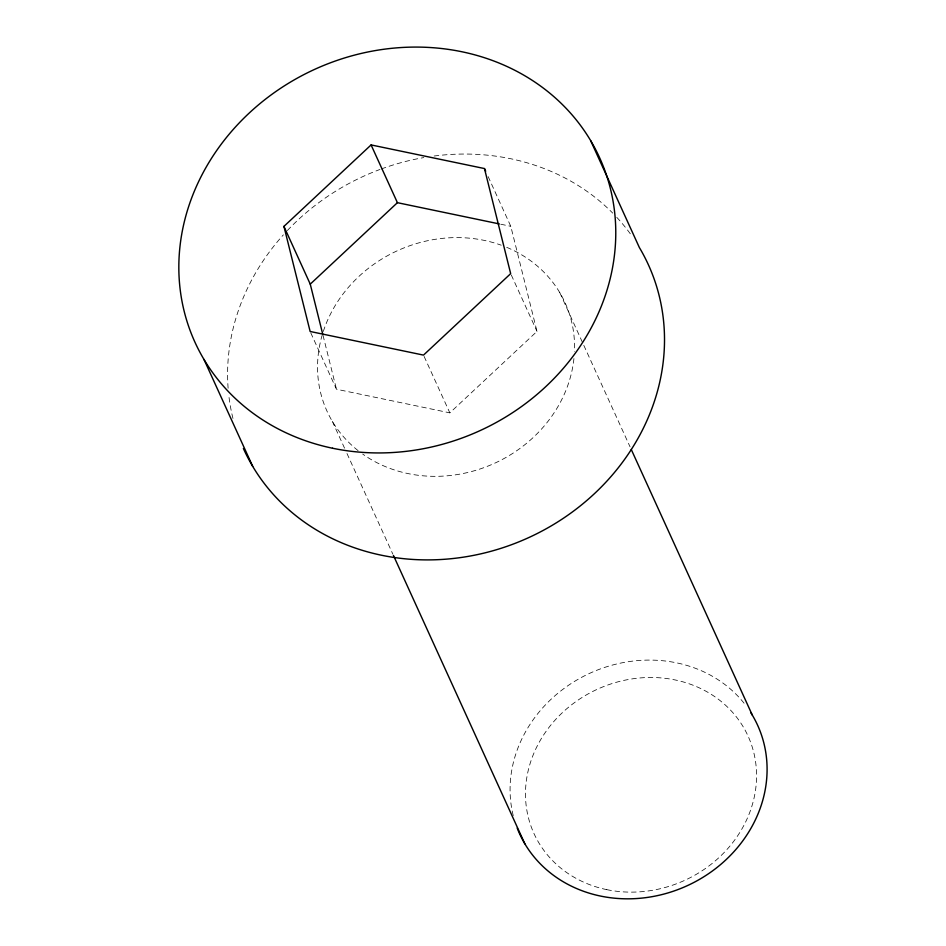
<?xml version="1.0" encoding="UTF-8"?>
<svg xmlns="http://www.w3.org/2000/svg" width="946" height="946" viewBox="0 0 946 946"><rect width="100%" height="100%" fill="white"/><g stroke="black" fill="none" stroke-linecap="round" stroke-linejoin="round"><path stroke-width="0.71" stroke-dasharray="4.73 3.55" d="M310.749 332.815L336.457 389.232L449.835 412.858L536.997 331.396L510.793 226.307L488.148 176.606M500.753 224.214L510.793 226.307M559.772 292.61L630.06 446.855M511.289 274.979L536.997 331.396M424.115 356.441L449.835 412.858M332.318 421.325L344.545 448.156M346.993 453.524L392.827 554.108M323 335.262L336.457 389.232M506.713 247.332A130.796 116.855 -24.5 0 1 574.459 351.498M573.938 358.569A130.796 116.855 -24.5 0 1 494.108 463.481A130.796 116.855 -24.5 0 1 362.696 454.08M358.12 450.651A130.796 116.855 -24.5 0 1 322.042 335.546M323.319 331.396A130.796 116.855 -24.5 0 1 501.238 245.203M513.24 815.606A130.796 116.855 -24.5 0 1 587.419 674.392A130.796 116.855 -24.5 0 1 744.904 704.262M232.964 418.416A222.357 198.648 -24.5 0 1 228.814 395.57M228.116 388.262A222.357 198.648 -24.5 0 1 283.374 234.845M287.359 230.528A222.357 198.648 -24.5 0 1 379.937 169.476M381.309 168.967A222.357 198.648 -24.5 0 1 423.843 157.58M434.131 156.019A222.357 198.648 -24.5 0 1 612.736 213.122M616.78 217.344A222.357 198.648 -24.5 0 1 631.514 235.471M606.764 889.642A117.611 105.065 -24.5 0 0 753.714 752.307A117.611 105.065 -24.5 0 0 562.586 712.468A117.611 105.065 -24.5 0 0 606.764 889.642"/><path stroke-width="1.42" d="M484.47 168.554L510.674 273.642L423.512 355.105L310.134 331.478L283.93 226.39L371.092 144.927L484.47 168.554L485.7 171.238M322.645 333.843L310.253 284.143L397.415 202.681L499.311 223.918M590.635 140.599L639.378 247.556A222.357 198.648 -24.5 0 1 537.825 533.213A222.357 198.648 -24.5 0 1 243.382 448.475M631.289 449.539L752.307 715.093M371.092 144.927L397.415 202.681M283.93 226.39L310.253 284.143M393.441 555.456L524.853 843.82M203.969 359.421L252.712 466.378M750.793 712.634A130.796 116.855 -24.5 0 1 691.207 883.812A130.796 116.855 -24.5 0 1 517.202 828.105M332.531 448.227A222.357 198.648 -24.5 0 0 610.383 188.561A222.357 198.648 -24.5 0 0 248.999 113.248A222.357 198.648 -24.5 0 0 332.531 448.227"/></g></svg>
